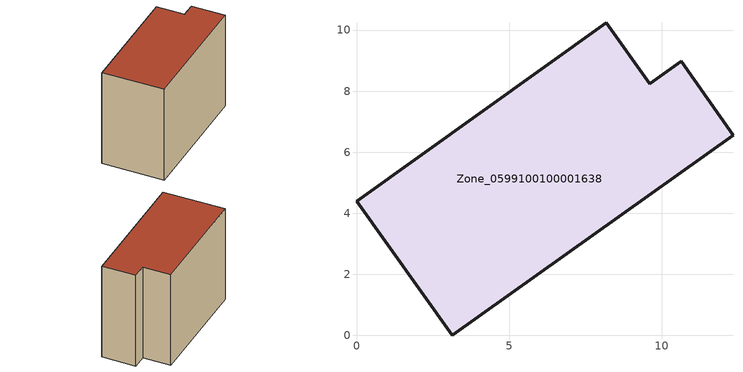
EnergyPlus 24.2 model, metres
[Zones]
Zone_0599100100001638
 floor ground (C_G): 3.14,0 0,4.4 8.18,10.24 9.61,8.24 10.64,8.97 12.33,6.56 z0
 wall outside (C_F): 0,4.4 3.14,0 12.33,6.56 10.64,8.97 9.61,8.24 8.18,10.24 0,4.4 z0:8.71
 roof outside (C_R): 8.18,10.24 0,4.4 3.14,0 12.33,6.56 10.64,8.97 9.61,8.24 z8.71
[BUILDING]
Pand.0599100100001638: North Axis=0; Terrain=City; Loads Convergence Tolerance Value=0.04; Temperature Convergence Tolerance Value=0.4; Solar Distribution=FullExterior; Maximum Number of Warmup Days=25; Minimum Number of Warmup Days=1
[Site:Location]
Rotterdam.The.Hague.AP_ZH_NLD Design_Conditions: Latitude=51.96; Longitude=4.45; Time Zone=1; Elevation=-4.5
[SITE:GROUNDTEMPERATURE:BUILDINGSURFACE]
18, 18, 18, 18, 18, 18, 18, 18, 18, 18, 18, 18
[MATERIAL] Thermal Absorptance=0.9; Solar Absorptance=0.7; Visible Absorptance=0.7
Name | Roughness | Thickness | Conductivity | Density | Specific Heat
G.TI.2006-2014 | MediumSmooth | 0.15 | 0.06 | 540 | 1210
F.TI.2006-2014 | Rough | 0.3 | 0.12 | 1920 | 840
R.TI.2006-2014 | MediumRough | 0.2 | 0.08 | 1500 | 1000
[CONSTRUCTION]
C_G: G.TI.2006-2014
C_F: F.TI.2006-2014
C_R: R.TI.2006-2014
[ZONE]
Zone_0599100100001638: Type=1; Multiplier=1; Ceiling Height=Autocalculate; Volume=Autocalculate; Floor Area=autocalculate; Part of Total Floor Area=Yes
[ZONEINFILTRATION:DESIGNFLOWRATE]
Infil_Zone_0599100100001638: Zone or ZoneList or Space or SpaceList=Zone_0599100100001638; Schedule=AlwaysOn; Design Flow Rate Calculation Method=Flow/Area; Flow Rate per Floor Area=0.0015; Constant Term Coefficient=1; Temperature Term Coefficient=0; Velocity Term Coefficient=0; Velocity Squared Term Coefficient=0
[HVACTEMPLATE:ZONE:IDEALLOADSAIRSYSTEM]
Zone_0599100100001638: Maximum Heating Supply Air Temperature=50; Minimum Cooling Supply Air Temperature=13; Maximum Heating Supply Air Humidity Ratio=0.0156; Minimum Cooling Supply Air Humidity Ratio=0.0077; Heating Limit=NoLimit; Cooling Limit=NoLimit; Dehumidification Control Type=ConstantSensibleHeatRatio; Cooling Sensible Heat Ratio=0.7; Dehumidification Setpoint=60; Humidification Control Type=None; Humidification Setpoint=30; Outdoor Air Method=None; Outdoor Air Flow Rate per Person=0.00944; Outdoor Air Flow Rate per Zone Floor Area=0; Outdoor Air Flow Rate per Zone=0; Demand Controlled Ventilation Type=None; Outdoor Air Economizer Type=NoEconomizer; Heat Recovery Type=None; Sensible Heat Recovery Effectiveness=0.7; Latent Heat Recovery Effectiveness=0.65
[ZONECONTROL:THERMOSTAT]
ThermostatControl_Zone_0599100100001638: Zone or ZoneList=Zone_0599100100001638; Control Type Schedule=DualSetpointControlType; Control 1=Thermostat_Zone_0599100100001638; Temperature Difference Between Cutout And Setpoint=0
[THERMOSTATSETPOINT:DUALSETPOINT]
Thermostat_Zone_0599100100001638: Heating Setpoint Temperature Schedule=HeatingSetpoint_Zone_0599100100001638; Cooling Setpoint Temperature Schedule=CoolingSetpoint_Zone_0599100100001638
[SCHEDULE:COMPACT]
HeatingSetpoint_Zone_0599100100001638: Through: 12/31, For: AllDays, Until: 24:00, 21
CoolingSetpoint_Zone_0599100100001638: Through: 12/31, For: AllDays, Until: 24:00, 24
DualSetpointControlType: Through: 12/31, For: AllDays, Until: 24:00, 4
AlwaysOn: Through: 12/31, For: AllDays, Until: 24:00, 1
